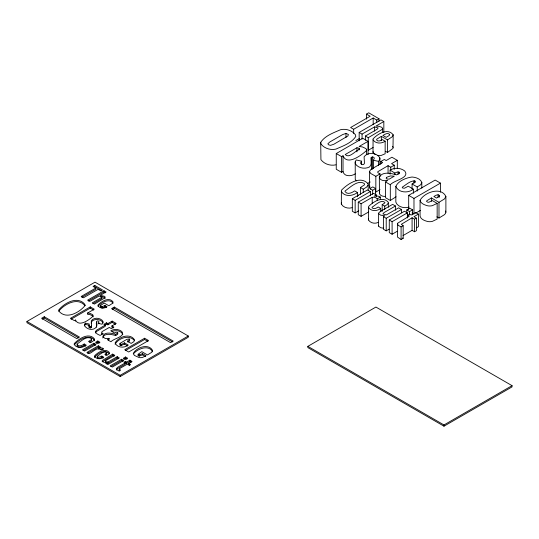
<?xml version="1.0" encoding="UTF-8"?>
<svg xmlns="http://www.w3.org/2000/svg" width="539" height="539" viewBox="0 0 539 539"><rect width="100%" height="100%" fill="white"/><g stroke="black" fill="none" stroke-linecap="round" stroke-linejoin="round"><path stroke-width="0.81" d="M91.266 323.474L91.3 322.073C93.84 318.158 101.11 318.879 103.144 322.942M375.144 154.491L373.022 152.463L373.062 138.88C377.63 133.941 387.878 127.635 393.194 134.824L392.985 148.42L387.487 152.463L385.446 151.277M373.022 152.463L373.062 151.459M351.967 207.717C348.194 208.842 343.39 207.609 341.335 204.106L341.396 190.28C347.507 183.927 360.416 175.114 368.13 183.799L368.245 190.772M341.335 204.106L341.396 202.859M356.286 180.882L355.248 179.319L355.221 161.895L356.191 159.955L361.42 161.127L360.604 162.994L360.82 163.741L362.632 164.691L363.677 164.462L364.465 163.33L364.101 156.862C367.49 151.634 377.179 152.598 379.887 158.015L379.692 159.672L378.519 161.37L378.519 165.507M94.601 357.64L94.689 356.899C98.213 353.409 105.206 348.841 109.43 353.759M378.162 222.418C374.942 224.062 370.428 223.133 368.501 220L368.615 206.437C373.311 201.781 382.643 195.691 388.275 202.253L388.39 207.279M368.501 220L368.615 219.016M439.541 195.542L439.44 196.169L436.57 198.056L433.888 196.506C435.492 195.63 437.911 193.744 439.541 195.542L439.541 197.2M409.162 207.104C404.506 208.627 397.607 207.07 395.842 202.112L395.842 186.393C398.254 180.868 406.231 177.749 412.079 177.021C415.744 177.291 420.326 178.672 421.815 182.371L420.777 184.688L417.22 186.959L412.086 183.994L412.086 188.96M98.826 323.845L98.974 323.023M383.451 228.206L380.655 227.727L378.546 226.111L378.647 212.979L380.285 211.49L392.628 204.369L395.451 205.999L395.451 210.19M378.546 226.111L378.647 225.551M383.835 132.432L383.835 121.531L375.979 126.065L379.018 126.328L381.706 127.265L382.623 128.349L382.111 129.454L368.265 137.694L365.388 136.037L365.388 140.228M393.194 134.824L392.089 136.886L387.487 139.884L381.356 136.347L376.869 139.123L376.545 139.965L377.94 140.989L379.907 140.847L382.353 139.588L385.149 141.205L385.149 153.777L381.046 155.501L377.529 155.481M445.888 196.506L444.493 198.931L438.989 202.32L431.402 197.941L426.76 200.811L426.565 201.451L427.905 202.266L428.983 202.206L432.251 200.548L437.156 203.378L437.156 219.097L432.386 221.367A6.461 3.726 0 0 1 427.771 221.536C424.806 220.741 420.878 219.488 420.07 216.139L420.07 200.42C423.782 192.686 441.03 186.103 445.888 196.506L445.888 212.225L445.524 213.437L444.493 214.65L438.989 218.039L436.92 216.846M115.103 344.226C118.391 338.276 128.962 334.254 134.224 340.318M101.527 333.257L102.066 334.288M129.764 339.253L127.292 341.187L131.139 343.41L133.807 341.706L134.588 339.968C130.303 332.597 118.27 336.828 115.103 342.986C117.125 347.898 124.475 348.255 128.269 345.068L124.421 342.844L121.605 344.36L119.921 343.943L120.217 343.242L126.847 339.348L129.4 338.896L129.643 340.924L127.831 342.117M138.146 354.285L141.777 351.65L147.464 354.931L151.594 352.391L152.645 350.572C148.724 342.993 136.313 347.385 133.274 353.51L134.373 355.396L139.049 357.552A4.844 2.796 0 0 0 142.512 357.431L146.089 355.727L142.417 353.604L139.965 354.851L138.146 354.285L138.146 355.518L139.156 356.131L142.417 354.837L145.476 356.609M138.146 355.518L138.294 355.039M385.634 196.331C383.35 196.627 380.554 195.96 379.429 193.77L379.348 177.109C382.589 171.072 391.348 173.417 396.589 174.865L399.237 173.221L399.5 172.696L399.042 172.163L397.243 171.995L394.858 173.073L390.088 170.088L390.088 174.225M379.348 192.827L379.692 191.924M100.631 305.808L100.874 305.175L104.243 303.093L108.844 305.748L112.294 303.497L113.116 301.955C109.134 296.565 101.447 301.294 98.024 305L97.99 305.748C99.958 308.759 104.377 308.719 107.086 306.738L104.99 305.525L102.147 306.657L100.631 305.808L100.631 307.041L101.676 307.816L103.158 307.708L104.99 306.765L106.392 307.574M100.631 307.041L100.874 306.415M95.363 332.961L96.427 331.525L105.226 326.351L105.226 325.111L103.852 324.316L106.479 322.807L107.847 323.595L112.166 321.109L116.208 323.44L111.896 325.933L111.896 327.173L113.237 327.941M370.65 189.162L369.511 187.094L369.511 171.375L370.933 169.455L382.67 162.562L380.837 161.505L380.837 163.984M369.511 187.094L369.922 186.13M116.296 369.949L117.718 368.481L125.176 364.175L125.176 362.936L123.97 362.242L125.371 361.426L126.577 362.127L129.919 360.193L132.035 361.42L128.693 363.347L128.693 364.586L129.919 365.294M403.031 235.57L412.086 230.342L414.538 231.757L416.411 230.679L416.411 218.1L414.538 219.178L412.086 217.763L401.326 224.312L403.172 225.713L403.172 238.285L401.09 239.491L397.506 237.086L397.715 223.166L409.269 216.132L407.659 215.209L407.659 217.722M58.758 311.185C64.269 304.259 77.616 296.753 84.852 305.586M320.712 142.336C324.983 135.727 333.594 132.769 340.635 129.683C345.984 128.437 352.216 130.425 355.504 134.878L355.774 136.468C351.563 143.091 342.912 146.015 335.898 149.108C330.522 150.381 324.235 148.414 320.927 143.933L320.712 142.336L320.927 159.652C324.235 164.132 330.522 166.106 335.898 164.826M109.073 338.344L107.382 339.691L110.96 341.753C113.668 338.337 125.944 336.707 121.774 331.445C118.661 328.999 114.194 328.756 110.791 330.757L114.369 332.994L116.161 332.186L117.509 332.314L117.657 333.109L115.669 334.342C112.018 333.183 103.778 331.344 102.801 336.734L105.28 338.559L109.073 338.344L109.073 339.583L108.44 340.122M368.245 184.904L366.594 187.094L363.252 189.176L360.429 187.545L360.429 194.249M85.371 323.157L84.643 324.613L84.657 325.893C88.733 331.802 99.479 330.164 96.441 321.446L97.599 320.88L98.462 321.123L98.974 321.783L98.314 323.387L102.114 324.222L103.144 321.702C101.11 317.639 93.84 316.919 91.3 320.84L91.569 325.691L90.983 326.54L90.202 326.708L88.841 325.994L89.292 324.033L85.371 323.157L84.643 325.852M388.39 203.082L387.002 204.746L384.745 206.147L382.185 204.672L382.185 211.376M74.274 344.785C78.856 340.021 88.537 333.405 94.325 339.92L94.413 340.749M98.024 306.233C101.447 302.527 109.134 297.797 113.116 303.188M373.453 168.532L373.453 160.258L374.335 158.122L373.648 157.24L372.503 156.916L370.953 157.671C370.866 161.242 372.617 166.834 367.477 167.77C363.138 168.943 357.62 167.656 355.248 163.6L355.221 161.895M77.353 344.832L77.016 345.782C78.842 348.376 82.218 346.644 84.212 345.229L85.627 346.045M102.215 361.804L112.698 355.349L114.106 356.164M119.773 370.947L119.22 370.306L119.22 369.067L119.975 368.38L127.292 364.155L129.131 365.22L130.532 364.411L128.693 363.347M133.49 353.793C137.688 348.72 148.703 344.306 152.645 351.805M97.29 356.225C99.924 354.763 103.886 350.101 106.917 352.627L104.862 354.339L106.783 355.444L109.174 353.766L109.43 352.519C105.206 347.601 98.213 352.169 94.689 355.666L94.601 356.407C96.569 359.58 101.096 359.277 103.778 357.182L101.858 356.077L98.792 357.384L97.781 357.081L97.29 356.225L97.303 357.896L98.3 358.55L99.823 358.395L101.858 357.31L103.138 358.051M97.815 356.912L97.303 357.896M96.791 322.329L96.306 323.205L96.697 327.227M85.371 324.397L89.292 325.273L88.841 327.234L90.202 327.948L91.414 327.402L91.428 325.26M101.844 296.8L101.076 297.771L92.263 302.857L94.419 304.104L104.809 297.926L105.193 297.097L104.505 296.282L100.214 295.385L106.102 291.983L103.939 290.737L87.608 300.169L89.764 301.416L99.122 296.012L101.844 296.8L101.864 298.343L101.076 299.01L92.944 303.706M118.614 358.765L117.206 357.95L107.989 363.273L105.792 362.828L105.395 360.975L106.19 360.308L114.814 355.329L112.698 354.11L102.215 360.564L102.316 361.399L103.717 362.201L106.897 362.659L106.897 363.899M379.348 177.109L379.429 178.052C381.019 180.949 384.974 181.077 387.797 180.201L385.547 181.993L385.547 197.719L390.317 200.474L390.317 184.749C393.921 180.188 410.294 178.025 404.735 170.998C400.578 167.744 394.622 167.413 390.088 170.088M390.317 200.474L396.057 196.782M370.212 181.993L367.477 183.489M105.556 355.174L106.884 354.136L106.385 353.328M89.676 342.076L91.59 340.675L91.482 339.759M366.459 119.139L366.459 114.113L368.723 112.806L379.018 118.755L379.018 121.268M366.459 114.113L370.145 116.242L350.619 127.514L353.658 129.266L373.183 117.994L376.761 120.056L379.018 118.755M26.95 321.466L95.019 282.166L188.279 336.006L188.279 337.246L120.21 376.545L26.95 322.706L26.95 321.466L120.21 375.306L188.279 336.006M359.176 140.834L359.176 132.446L380.958 119.874L383.835 121.531M95.834 288.015L81.194 296.47L83.471 297.784L98.111 289.328L100.793 290.878L102.491 289.901L94.763 285.441L93.072 286.418L95.834 288.015L95.834 289.254L81.888 297.306M44.265 316.737L41.591 318.279L76.781 338.6L79.455 337.05L44.265 316.737L44.265 317.97L78.741 337.872M359.176 132.446L362.053 134.11L374.531 126.908L378.156 127.952L377.138 129.252L365.388 136.037M42.258 319.135L44.265 317.97M355.828 140.591L359.446 138.503M336.255 153.541L341.585 156.613L343.02 155.784L343.02 171.503L341.585 172.332L336.255 169.259L336.255 153.541L362.727 138.253L368.056 141.333L368.056 154.565M88.315 300.998L103.939 291.976L105.381 292.805M356.98 147.726L345.209 154.518C349.205 159.018 355.342 150.529 359.331 149.498L359.628 148.838L359.136 148.252L356.98 147.726L356.98 151.863M368.056 141.333L359.102 146.5L362.403 146.931L365.813 148.535A4.797 2.769 0 0 1 366.392 150.63C362.033 154.754 347.204 166.207 343.02 155.784M87.554 313.065L94.271 309.191L90.276 306.88L70.414 318.347L74.409 320.651L75.494 320.031C78.923 327.483 89.514 319.728 93.018 316.164A3.598 2.075 0 0 0 92.58 314.594L90.026 313.395L87.554 313.065L87.554 314.304L90.026 314.628L92.58 315.827A3.598 2.075 0 0 1 93.119 316.858M71.128 319.176L90.276 308.119L93.604 310.04M373.156 147.443L368.265 150.273L368.265 137.694M385.149 141.205C381.538 143.846 375.643 143.9 373.022 139.884M114.275 307.055L111.593 308.604L170.546 342.642L173.228 341.093L114.275 307.055L114.275 308.295L172.5 341.915M112.26 309.453L114.275 308.295M380.837 161.505L384.334 159.483L386.167 160.541L391.92 157.22L397.31 160.332L397.31 168.606M104.512 325.179L106.479 324.04L107.847 324.835L112.166 322.342L115.535 324.289M105.226 325.111L96.427 330.286L95.363 331.721L95.518 332.469L97.505 334.153L100.106 335.426L103.239 333.621L101.635 332.725L101.965 331.667L109.269 327.449L111.283 328.608L113.904 327.092L111.896 325.933M394.238 169.34L394.238 165.203L390.741 167.218L388.06 165.675L377.731 171.766L377.879 172.709L380.022 173.902L380.022 176.381M397.31 160.332L391.557 163.654L394.238 165.203M84.212 343.99C82.218 345.405 78.842 347.136 77.016 344.542L77.023 344.084C80.884 341.355 86.543 335.406 91.482 338.526L91.59 339.435L88.544 341.49L90.66 342.716L94.008 340.325L94.325 338.681C88.537 332.172 78.856 338.782 74.274 343.545L74.227 344.482C76.841 348.72 82.844 347.884 86.334 345.216L84.212 343.99L84.212 345.229M369.511 171.375L370.65 173.443L375.838 176.314L380.022 173.902M360.429 187.545L364.492 184.803L364.344 183.583C357.997 179.305 350.013 187.525 345.061 191.001L345.054 191.608C347.487 195.071 351.994 192.76 354.655 190.88L357.478 192.504L357.478 196.701M93.907 343.262L82.474 349.865L84.589 351.084L96.023 344.482L93.907 343.262L93.907 344.502L83.188 350.687M97.822 340.998L95.605 342.278L97.721 343.505L99.937 342.225L97.822 340.998L97.822 342.238L96.164 343.195M357.478 192.504C352.829 196.068 344.825 197.18 341.335 191.534M358.785 210.81L355.154 212.905L352.331 211.281L352.331 198.702L367.578 189.903L370.394 191.534L370.394 195.724M102.801 337.966C103.778 332.583 112.018 334.423 115.669 335.575L117.657 334.348L117.852 332.711M98.853 347.992L100.47 347.055L98.354 345.829L86.927 352.432L89.043 353.651C92.593 352.641 97.364 346.072 101.123 349.986L103.461 348.639L103.144 348.437A3.618 2.089 0 0 0 100.362 347.85L98.853 347.992L98.853 349.225M87.641 353.254L98.354 347.069L99.769 347.884M352.331 198.702L355.154 200.333L370.394 191.534M375.616 188.515L372.799 186.892L369.842 188.596L372.665 190.227L375.616 188.515L375.616 195.226M368.737 211.915L361.09 216.334L358.267 214.704L358.267 202.132L373.507 193.326L376.33 194.956L376.33 196.634M380.022 189.62L375.838 192.039L375.838 176.314M358.267 202.132L361.09 203.755L372.213 197.335L373.466 197.22L375.252 197.469L376.673 198.325L377.199 198.871L377.199 200.548M376.33 194.956L374.167 196.209L376.182 196.021A4.824 2.783 0 0 1 379.887 196.802L380.312 197.072L380.312 199.592M127.628 345.937L124.421 344.084L120.864 345.681L119.921 345.182L119.887 343.626M377.199 198.871L380.312 197.072M144.593 338.243L124.738 349.71L128.713 352.001L148.569 340.54L144.593 338.243L144.593 339.482L125.446 350.539M412.086 183.994L415.225 181.993L414.895 180.942C410.219 180.531 405.988 184.877 402.215 187.242L402.673 188.037L404.499 188.226L408.259 186.204L413.393 189.169L413.393 193.306M106.897 362.659L105.772 363.313L107.888 364.532L119.321 357.936L117.206 356.71L107.989 362.033L105.792 361.588L105.395 360.975M382.185 204.672L384.556 203.149L384.927 202.388C380.884 199.019 375.602 205.238 372.085 207.185L372.105 207.764C373.83 209.786 376.451 208.041 378.176 206.983L380.736 208.465L380.736 211.814M413.393 189.169C408.333 193.42 398.53 192.942 395.842 186.393M380.736 208.465C377.159 211.261 371.122 211.665 368.501 207.427M121.612 359.257L110.185 365.86L112.301 367.079L123.734 360.483L121.612 359.257L121.612 360.497L110.899 366.682M125.533 357L123.316 358.28L125.432 359.5L127.649 358.219L125.533 357L125.533 358.24L123.869 359.196M408.683 209.422L408.683 195.354L435.162 180.073L440.457 183.125L440.457 192.228M395.451 205.999L383.95 212.636L382.919 213.922L386.348 214.933L398.638 207.838L401.461 209.469L401.461 212.817M125.176 362.936L117.718 367.241L116.296 368.716L116.741 369.727L119.045 371.021L120.608 370.118L119.22 369.067M125.371 361.426L125.371 362.666L126.577 363.36L129.919 361.433L131.334 362.248M408.683 195.354L413.979 198.413L440.457 183.125M389.124 229.169L386.22 230.84L383.397 229.216L383.397 216.638L384.9 215.768L380.655 215.155L378.546 213.532M383.397 216.638L386.22 218.268L401.461 209.469M397.182 231.305L392.102 234.236L389.279 232.612L389.279 220.033L404.519 211.234L407.343 212.865L407.343 217.891M406.79 213.276L406.79 209.927L409.741 208.216L412.564 209.846L412.564 214.879M389.279 220.033L392.102 221.664L407.343 212.865M406.79 209.927L409.606 211.551L412.564 209.846M407.659 215.209L409.532 214.124L411.136 215.054L415.596 212.481L418.419 214.111L418.419 226.683L416.506 227.788M415.414 213.309L420.42 210.419M418.419 214.111L413.959 216.685L416.411 218.1M437.156 203.378L432.386 205.649A6.461 3.726 0 0 1 427.771 205.817C424.806 205.022 420.878 203.769 420.07 200.42M397.425 223.84L398.018 225.194L401.09 226.912L403.172 225.713M307.843 346.355L375.912 307.055L512.05 385.654L512.05 386.894L443.981 426.194L307.843 347.594L307.843 346.355L443.981 424.954L512.05 385.654M357.492 195.785L358.718 195.172M355.275 173.861C351.596 176.334 344.165 177.055 343.02 171.503M112.112 331.384C115.615 329.855 121.538 330.609 122.852 334.598M345.964 133.443L342.629 134.575L329.881 141.932L327.853 143.819L328.736 144.856L330.535 145.368L333.87 144.236L347.958 135.949L348.376 134.44L345.964 133.443L345.964 137.58M100.214 296.625L103.555 297.09L105.193 298.337M373.453 160.258L378.519 161.37M402.566 237.995L403.172 238.285M385.547 181.993L390.317 184.749M411.998 212.986L413.979 214.131M101.79 290.73L94.763 286.681L94.763 285.441M144.593 339.482L147.908 341.396M97.822 342.238L99.23 343.053M125.533 358.24L126.941 359.048M93.907 344.502L95.315 345.317M121.612 360.497L123.027 361.312M101.46 297.717L101.864 298.343M392.621 146.372L393.194 147.396M445.558 210.998L445.888 212.225M443.981 424.954L443.981 426.194M438.989 202.32L438.989 218.039M438.106 194.754L438.106 197.234M431.402 197.941L431.402 201.249M421.815 182.371L421.815 188.158M417.22 186.959L417.22 191.096M414.895 180.942L414.895 182.593M414.538 219.178L414.538 231.757M414.013 180.693L414.013 183.179M413.979 198.413L413.979 213.309M412.086 217.763L412.086 230.342M409.606 211.551L409.606 214.906M401.09 226.912L401.09 239.491M399.042 172.163L399.042 173.821M398.126 171.86L398.126 174.346M394.858 173.073L394.858 174.724M392.102 221.664L392.102 234.236M390.741 167.218L390.741 169.704M388.06 165.675L388.06 173.12M387.487 139.884L387.487 152.463M386.22 218.268L386.22 230.84M384.745 206.147L384.745 209.503M382.623 128.349L382.623 132.54M381.356 136.347L381.356 140.538M379.887 158.015L379.887 164.631M376.761 120.056L376.761 122.575M374.531 126.908L374.531 131.098M373.183 117.994L373.183 124.698M372.665 190.227L372.665 194.417M372.503 156.916L372.503 169.327M372.213 197.335L372.213 203.203M371.425 157.199L371.425 169.61M366.52 149.909L366.52 154.046M363.252 189.176L363.252 192.524M362.053 134.11L362.053 139.136M361.42 161.127L361.42 164.435M361.09 203.755L361.09 216.334M359.136 148.252L359.136 149.909M355.154 200.333L355.154 212.905M353.658 129.266L353.658 133.456M341.585 156.613L341.585 172.332M142.417 353.604L142.417 354.837M139.156 354.891L139.156 356.131M129.919 360.193L129.919 361.433M126.577 362.127L126.577 363.36M124.421 342.844L124.421 344.084M120.864 344.448L120.864 345.681M120.21 375.306L120.21 376.545M117.206 356.71L117.206 357.95M115.669 334.342L115.669 335.575M112.698 354.11L112.698 355.349M112.166 321.109L112.166 322.342M107.989 362.033L107.989 363.273M107.847 323.595L107.847 324.835M106.479 322.807L106.479 324.04M105.415 361.271L105.415 362.511M104.99 305.525L104.99 306.765M103.939 290.737L103.939 291.976M102.147 306.657L102.147 307.897M101.858 356.077L101.858 357.31M98.354 345.829L98.354 347.069M90.983 326.54L90.983 327.779M90.276 306.88L90.276 308.119M90.202 326.708L90.202 327.948M75.494 320.031L75.494 321.271M100.362 349.09A3.618 2.089 0 0 1 103.144 349.67M389.67 134.716L389.131 135.552L386.227 137.351L382.919 135.444C384.819 134.386 387.487 132.399 389.508 134.319L389.67 134.716M85.054 305.539C79.577 312.479 66.156 319.971 58.919 311.144L58.758 309.945C64.269 303.019 77.616 295.513 84.852 304.346L85.054 305.539M386.49 177.371L386.18 178.429L386.658 178.86L389.104 179.184L394.272 176.206L390.418 175.936L386.49 177.371"/></g></svg>
